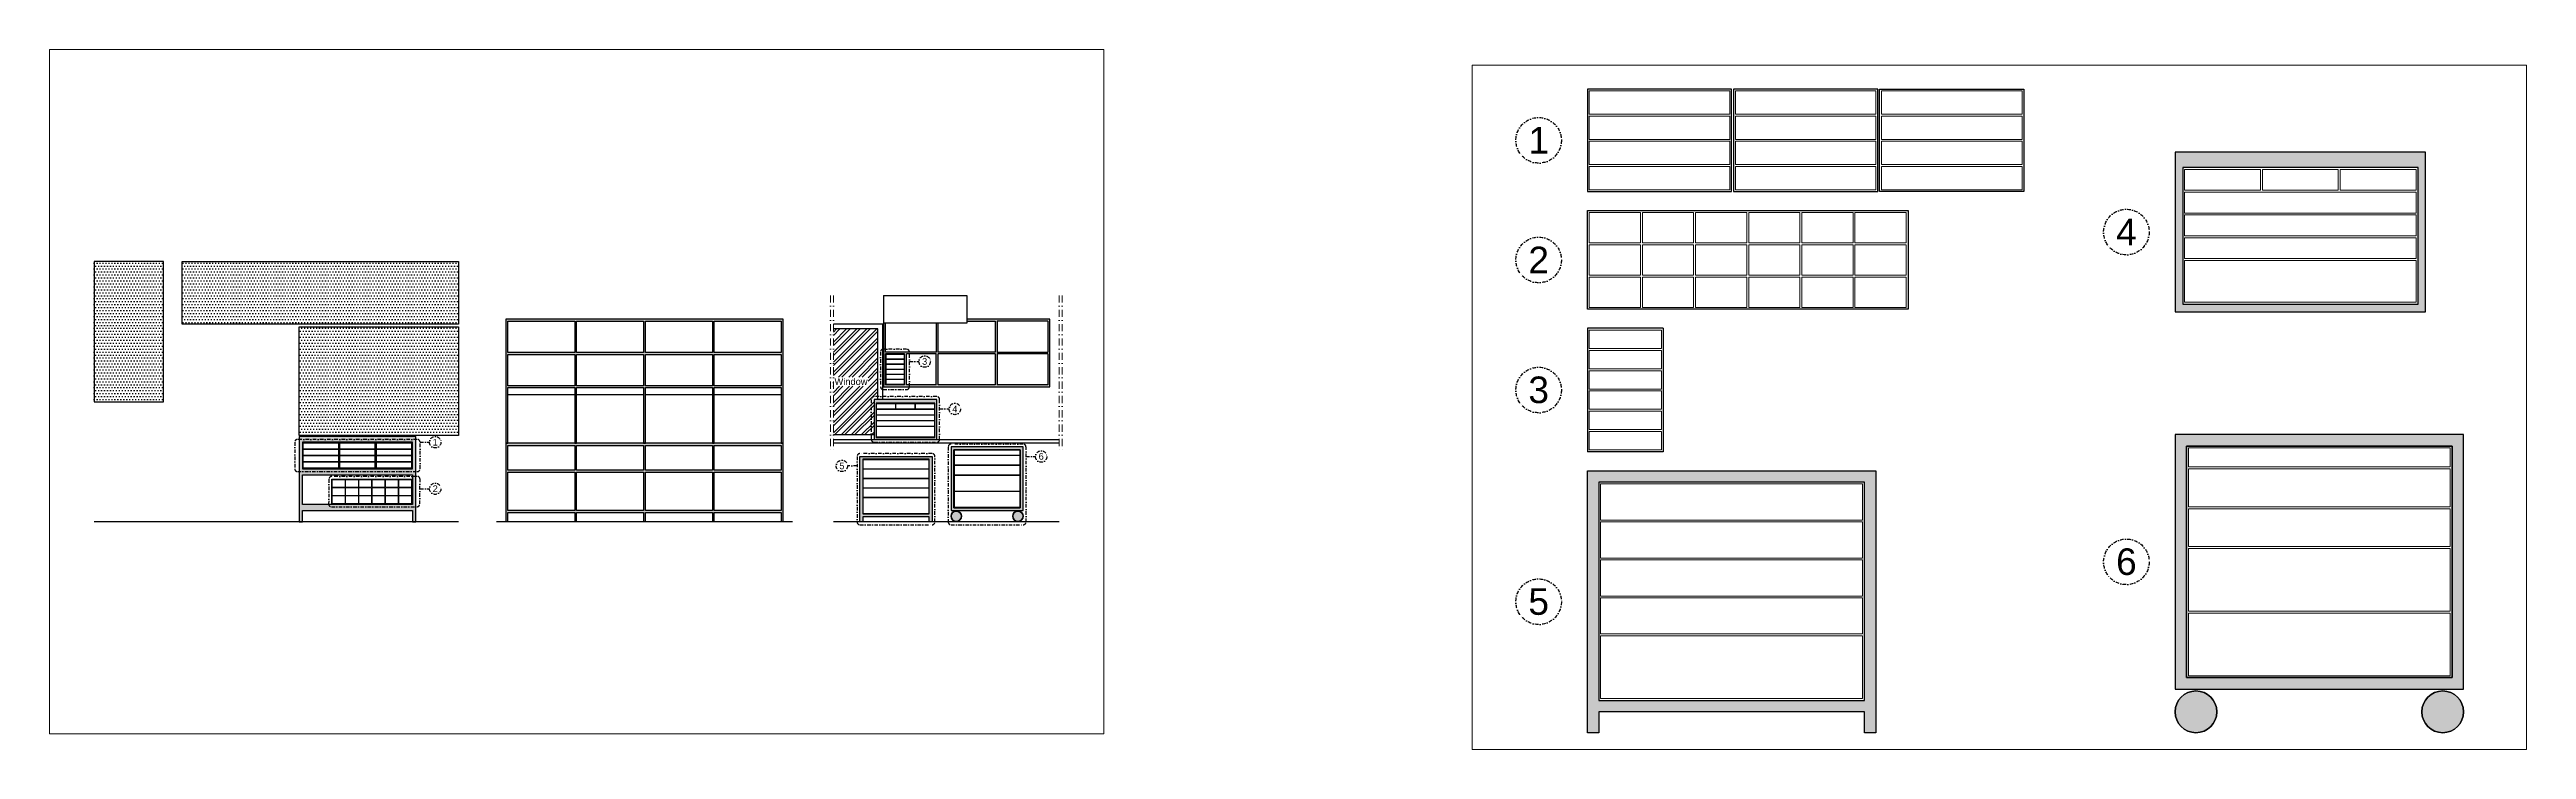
# Model space of a CAD drawing. Header units: inches. Extents: x -480 to 2130, y -322 to 416.
import ezdxf

# ---------------------------------------------------------------- set-up
doc = ezdxf.new("R2010")
doc.units = ezdxf.units.IN
doc.header["$LTSCALE"] = 1.5
doc.header["$MEASUREMENT"] = 0
doc.linetypes.add('DASHDOT', pattern=[1, 0.5, -0.25, 0, -0.25])
for name, color, linetype in [('v. annotations', 1, 'Continuous'), ('v. higher level', 252, 'Continuous'), ('v. lower level', 251, 'Continuous'), ('v. other', 253, 'Continuous')]:
    doc.layers.add(name, color=color, linetype=linetype)
doc.layers.add('v. invisible - tabloid', color=250, linetype='Continuous', lineweight=9, plot=False)
doc.layers.add('v. smaller compartments', color=150, linetype='Continuous', lineweight=9)
doc.styles.get("Standard").update_dxf_attribs({"font": 'Arial Regular.ttf'})

msp = doc.modelspace()

# ---------------------------------------------------------------- hatches: boundary and pattern name
at = {"layer": 'v. higher level'}
h = msp.add_hatch(color=256, dxfattribs=at)
h.dxf.hatch_style = 1
h.paths.add_polyline_path([(2023.9, 307.3), (1759.9, 307.3), (1759.9, 139.3), (2023.9, 139.3)])
h.paths.add_polyline_path([(2015.9, 291.3), (2015.9, 147.3), (1767.9, 147.3), (1767.9, 291.3)], flags=16)
h = msp.add_hatch(dxfattribs=at)
h.set_pattern_fill('DOTS', color=256, scale=50)
h.paths.add_polyline_path([(-359.9, 192.4), (-432.9, 192.4), (-432.9, 44.4), (-359.9, 44.4)])
h = msp.add_hatch(dxfattribs=at)
h.set_pattern_fill('DOTS', color=256, scale=50)
h.paths.add_polyline_path([(-339.9, 192.4), (-339.9, 126.4), (-48.9, 126.4), (-48.9, 192.4)])
h = msp.add_hatch(color=256, dxfattribs=at)
h.dxf.hatch_style = 1
h.paths.add_polyline_path([(148.1, 59.4), (218.6, 59.4), (218.6, 0.9), (220.6, 0.9), (220.6, 59.4), (291.1, 59.4), (291.1, 0.9), (293.1, 0.9), (293.1, 131.4), (1.1, 131.4), (1.1, 0.9), (3.1, 0.9), (3.1, 59.4), (73.6, 59.4), (73.6, 0.9), (75.6, 0.9), (75.6, 59.4), (146.1, 59.4), (146.1, 0.9), (148.1, 0.9)])
h.paths.add_polyline_path([(148.1, 94.4), (218.6, 94.4), (218.6, 61.4), (148.1, 61.4)], flags=16)
h.paths.add_polyline_path([(148.1, 96.4), (148.1, 129.4), (218.6, 129.4), (218.6, 96.4)], flags=16)
h.paths.add_polyline_path([(146.1, 94.4), (146.1, 61.4), (75.6, 61.4), (75.6, 94.4)], flags=16)
h.paths.add_polyline_path([(146.1, 96.4), (75.6, 96.4), (75.6, 129.4), (146.1, 129.4)], flags=16)
h.paths.add_polyline_path([(220.6, 94.4), (291.1, 94.4), (291.1, 61.4), (220.6, 61.4)], flags=16)
h.paths.add_polyline_path([(220.6, 96.4), (220.6, 129.4), (291.1, 129.4), (291.1, 96.4)], flags=16)
h.paths.add_polyline_path([(73.6, 94.4), (73.6, 61.4), (3.1, 61.4), (3.1, 94.4)], flags=16)
h.paths.add_polyline_path([(73.6, 96.4), (3.1, 96.4), (3.1, 129.4), (73.6, 129.4)], flags=16)
h = msp.add_hatch(color=256, dxfattribs=at)
h.dxf.hatch_style = 1
h.paths.add_polyline_path([(574.1, 131.4), (486.6, 131.4), (486.6, 129.4), (516.6, 129.4), (516.6, 96.9), (456.6, 96.9), (456.6, 127.4), (454.6, 127.4), (454.6, 96.9), (401.1, 96.9), (401.1, 127.4), (399.1, 127.4), (399.1, 60.4), (574.1, 60.4)])
h.paths.add_polyline_path([(456.6, 94.9), (516.6, 94.9), (516.6, 62.4), (456.6, 62.4)], flags=16)
h.paths.add_polyline_path([(454.6, 94.9), (454.6, 62.4), (423.1, 62.4), (423.1, 94.9)], flags=16)
h.paths.add_polyline_path([(421.1, 94.9), (421.1, 62.4), (401.1, 62.4), (401.1, 94.9)], flags=16)
h.paths.add_polyline_path([(518.6, 96.9), (518.6, 129.4), (572.1, 129.4), (572.1, 96.9)], flags=16)
h.paths.add_polyline_path([(518.6, 94.9), (572.1, 94.9), (572.1, 62.4), (518.6, 62.4)], flags=16)
h = msp.add_hatch(dxfattribs=at)
h.set_pattern_fill('DOTS', color=256, scale=50)
h.paths.add_polyline_path([(-216.9, 123.4), (-216.9, 8.9), (-48.9, 8.9), (-48.9, 123.4)])
h = msp.add_hatch(color=256, dxfattribs=at)
h.dxf.hatch_style = 1
h.paths.add_polyline_path([(455.1, 46.9), (389.1, 46.9), (389.1, 4.9), (455.1, 4.9)])
h.paths.add_polyline_path([(453.1, 42.9), (453.1, 6.9), (391.1, 6.9), (391.1, 42.9)], flags=16)
at = {"layer": 'v. lower level'}
h = msp.add_hatch(color=256, dxfattribs=at)
h.dxf.hatch_style = 1
h.paths.add_polyline_path([(-216.9, -82.1), (-213.4, -82.1), (-213.4, -70.1), (-97.4, -70.1), (-97.4, -82.1), (-93.9, -82.1), (-93.9, 7.9), (-216.9, 7.9)])
h.paths.add_polyline_path([(-97.4, -32.6), (-97.4, -63.6), (-213.4, -63.6), (-213.4, -32.6)], flags=16)
h.paths.add_polyline_path([(-213.4, -26.1), (-213.4, 1.9), (-97.4, 1.9), (-97.4, -26.1)], flags=16)
h.paths.add_polyline_path([(-212.9, -25.6), (-212.9, 1.4), (-174.9, 1.4), (-174.9, -25.6)], flags=0)
h.paths.add_polyline_path([(-212.4, -25.1), (-212.4, -19), (-175.4, -19), (-175.4, -25.1)], flags=0)
h.paths.add_polyline_path([(-212.4, -18.5), (-212.4, -12.3), (-175.4, -12.3), (-175.4, -18.5)], flags=0)
h.paths.add_polyline_path([(-182.4, -37.1), (-97.9, -37.1), (-97.9, -63.1), (-182.4, -63.1)], flags=0)
h.paths.add_polyline_path([(-181.9, -37.6), (-168.4, -37.6), (-168.4, -45.6), (-181.9, -45.6)], flags=0)
h.paths.add_polyline_path([(-212.4, -11.8), (-212.4, -5.7), (-175.4, -5.7), (-175.4, -11.8)], flags=0)
h.paths.add_polyline_path([(-181.9, -46.1), (-168.4, -46.1), (-168.4, -54.1), (-181.9, -54.1)], flags=0)
h.paths.add_polyline_path([(-174.4, -25.6), (-174.4, 1.4), (-136.4, 1.4), (-136.4, -25.6)], flags=0)
h.paths.add_polyline_path([(-173.9, -25.1), (-173.9, -19), (-136.9, -19), (-136.9, -25.1)], flags=0)
h.paths.add_polyline_path([(-173.9, -18.5), (-173.9, -12.3), (-136.9, -12.3), (-136.9, -18.5)], flags=0)
h.paths.add_polyline_path([(-212.4, -5.2), (-212.4, 0.9), (-175.4, 0.9), (-175.4, -5.2)], flags=0)
h.paths.add_polyline_path([(-181.9, -54.6), (-168.4, -54.6), (-168.4, -62.6), (-181.9, -62.6)], flags=0)
h.paths.add_polyline_path([(-173.9, -11.8), (-173.9, -5.7), (-136.9, -5.7), (-136.9, -11.8)], flags=0)
h.paths.add_polyline_path([(-167.9, -37.6), (-154.4, -37.6), (-154.4, -45.6), (-167.9, -45.6)], flags=0)
h.paths.add_polyline_path([(-167.9, -46.1), (-154.4, -46.1), (-154.4, -54.1), (-167.9, -54.1)], flags=0)
h.paths.add_polyline_path([(-173.9, -5.2), (-173.9, 0.9), (-136.9, 0.9), (-136.9, -5.2)], flags=0)
h.paths.add_polyline_path([(-167.9, -54.6), (-154.4, -54.6), (-154.4, -62.6), (-167.9, -62.6)], flags=0)
h.paths.add_polyline_path([(-153.9, -37.6), (-140.4, -37.6), (-140.4, -45.6), (-153.9, -45.6)], flags=0)
h.paths.add_polyline_path([(-153.9, -46.1), (-140.4, -46.1), (-140.4, -54.1), (-153.9, -54.1)], flags=0)
h.paths.add_polyline_path([(-153.9, -54.6), (-140.4, -54.6), (-140.4, -62.6), (-153.9, -62.6)], flags=0)
h.paths.add_polyline_path([(-139.9, -37.6), (-126.4, -37.6), (-126.4, -45.6), (-139.9, -45.6)], flags=0)
h.paths.add_polyline_path([(-139.9, -46.1), (-126.4, -46.1), (-126.4, -54.1), (-139.9, -54.1)], flags=0)
h.paths.add_polyline_path([(-135.9, -25.6), (-135.9, 1.4), (-97.9, 1.4), (-97.9, -25.6)], flags=0)
h.paths.add_polyline_path([(-135.4, -25.1), (-135.4, -19), (-98.4, -19), (-98.4, -25.1)], flags=0)
h.paths.add_polyline_path([(-139.9, -54.6), (-126.4, -54.6), (-126.4, -62.6), (-139.9, -62.6)], flags=0)
h.paths.add_polyline_path([(-135.4, -18.5), (-135.4, -12.3), (-98.4, -12.3), (-98.4, -18.5)], flags=0)
h.paths.add_polyline_path([(-135.4, -11.8), (-135.4, -5.7), (-98.4, -5.7), (-98.4, -11.8)], flags=0)
h.paths.add_polyline_path([(-135.4, -5.2), (-135.4, 0.9), (-98.4, 0.9), (-98.4, -5.2)], flags=0)
h.paths.add_polyline_path([(-125.9, -37.6), (-112.4, -37.6), (-112.4, -45.6), (-125.9, -45.6)], flags=0)
h.paths.add_polyline_path([(-125.9, -46.1), (-112.4, -46.1), (-112.4, -54.1), (-125.9, -54.1)], flags=0)
h.paths.add_polyline_path([(-125.9, -54.6), (-112.4, -54.6), (-112.4, -62.6), (-125.9, -62.6)], flags=0)
h.paths.add_polyline_path([(-111.9, -37.6), (-98.4, -37.6), (-98.4, -45.6), (-111.9, -45.6)], flags=0)
h.paths.add_polyline_path([(-111.9, -46.1), (-98.4, -46.1), (-98.4, -54.1), (-111.9, -54.1)], flags=0)
h.paths.add_polyline_path([(-111.9, -54.6), (-98.4, -54.6), (-98.4, -62.6), (-111.9, -62.6)], flags=0)
h = msp.add_hatch(color=256, dxfattribs=at)
h.dxf.hatch_style = 1
h.paths.add_polyline_path([(293.1, 0.9), (291.1, 0.9), (1.1, 0.9), (1.1, -82.1), (3.1, -82.1), (3.1, -72.1), (73.6, -72.1), (73.6, -82.1), (75.6, -82.1), (75.6, -72.1), (146.1, -72.1), (146.1, -82.1), (148.1, -82.1), (148.1, -72.1), (218.6, -72.1), (218.6, -82.1), (220.6, -82.1), (220.6, -72.1), (291.1, -72.1), (291.1, -82.1), (293.1, -82.1)])
h.paths.add_polyline_path([(146.1, -27.6), (75.6, -27.6), (75.6, -1.6), (146.1, -1.6)], flags=16)
h.paths.add_polyline_path([(148.1, -27.6), (148.1, -1.6), (218.6, -1.6), (218.6, -27.6)], flags=16)
h.paths.add_polyline_path([(146.1, -29.6), (146.1, -70.1), (75.6, -70.1), (75.6, -29.6)], flags=16)
h.paths.add_polyline_path([(148.1, -29.6), (218.6, -29.6), (218.6, -70.1), (148.1, -70.1)], flags=16)
h.paths.add_polyline_path([(73.6, -27.6), (3.1, -27.6), (3.1, -1.6), (73.6, -1.6)], flags=16)
h.paths.add_polyline_path([(73.6, -29.6), (73.6, -70.1), (3.1, -70.1), (3.1, -29.6)], flags=16)
h.paths.add_polyline_path([(220.6, -27.6), (220.6, -1.6), (291.1, -1.6), (291.1, -27.6)], flags=16)
h.paths.add_polyline_path([(220.6, -29.6), (291.1, -29.6), (291.1, -70.1), (220.6, -70.1)], flags=16)
h = msp.add_hatch(color=256, dxfattribs=at)
h.dxf.hatch_style = 1
h.paths.add_polyline_path([(2063.9, -258.1), (2063.9, 9.9), (1759.9, 9.9), (1759.9, -258.1)])
h.paths.add_polyline_path([(1771.9, -246.1), (1771.9, -2.1), (2051.9, -2.1), (2051.9, -246.1)], flags=16)
h.paths.add_polyline_path([(2019.9, -282.1, 1), (2063.9, -282.1, 1)])
h.paths.add_polyline_path([(1759.9, -282.1, 1), (1803.9, -282.1, 1)])
h = msp.add_hatch(color=256, dxfattribs=at)
h.dxf.hatch_style = 1
h.paths.add_polyline_path([(450.1, -13.1), (374.1, -13.1), (374.1, -82.1), (377.1, -82.1), (377.1, -76.6), (447.1, -76.6), (447.1, -82.1), (450.1, -82.1)])
h.paths.add_polyline_path([(377.1, -73.6), (377.1, -16.1), (447.1, -16.1), (447.1, -73.6)], flags=16)
h = msp.add_hatch(color=256, dxfattribs=at)
h.dxf.hatch_style = 1
h.paths.add_polyline_path([(546.1, -3.1), (470.1, -3.1), (470.1, -70.1), (546.1, -70.1)])
h.paths.add_polyline_path([(473.1, -67.1), (473.1, -6.1), (543.1, -6.1), (543.1, -67.1)], flags=16)
h.paths.add_polyline_path([(535.1, -76.1, 1), (546.1, -76.1, 1)])
h.paths.add_polyline_path([(470.1, -76.1, 1), (481.1, -76.1, 1)])
h = msp.add_hatch(color=256, dxfattribs=at)
h.dxf.hatch_style = 1
h.paths.add_polyline_path([(1444.6, -28.1), (1140.6, -28.1), (1140.6, -304.1), (1152.6, -304.1), (1152.6, -282.1), (1432.6, -282.1), (1432.6, -304.1), (1444.6, -304.1)])
h.paths.add_polyline_path([(1152.6, -270.1), (1152.6, -40.1), (1432.6, -40.1), (1432.6, -270.1)], flags=16)
at = {"layer": 'v. other', "lineweight": 13}
h = msp.add_hatch(dxfattribs=at)
h.set_pattern_fill('ANSI32', color=256, scale=20)
h.set_pattern_definition([(45, (-120.3795, -200), (-5.3033, 5.3033), []), (45, (-116.844, -200), (-5.3033, 5.3033), [])])
h.paths.add_polyline_path([(393.1, 121.4), (346.1, 121.4), (346.1, 9.9), (389.1, 9.9), (389.1, 46.9), (393.1, 46.9)])
h.paths.add_polyline_path([(345.4, 60.9), (382.8, 60.9), (382.8, 70.5), (345.4, 70.5)])

# ---------------------------------------------------------------- linework, layer by layer
for p, q in [((-48.9, -82.1), (-432.9, -82.1)), ((303.1, -82.1), (-8.9, -82.1)), ((584.1, -82.1), (346.1, -82.1))]:
    msp.add_line(p, q)
at = {"layer": 'v. annotations', "linetype": 'DASHDOT', "lineweight": 30, "ltscale": 5}
for p, q in [((426.3, 86.9), (436.3, 86.9)), ((458.1, 36.9), (468.1, 36.9)), ((-89.4, 1.9), (-79.4, 1.9)), ((371.1, -23.1), (361.1, -23.1)), ((549.1, -13.1), (559.1, -13.1)), ((-89.4, -47.1), (-79.4, -47.1))]:
    msp.add_line(p, q, dxfattribs=at)
for points in [[(398.8, 57.4), (423.3, 57.4, 0.414214), (426.3, 60.4), (426.3, 96.9, 0.414214), (423.3, 99.9), (398.8, 99.9, 0.414214), (395.8, 96.9), (395.8, 60.4, 0.414214)], [(389.1, 1.9), (455.1, 1.9, 0.414214), (458.1, 4.9), (458.1, 46.9, 0.414214), (455.1, 49.9), (389.1, 49.9, 0.414214), (386.1, 46.9), (386.1, 4.9, 0.414214)], [(-218.4, -29.1), (-92.4, -29.1, 0.414214), (-89.4, -26.1), (-89.4, 1.9, 0.414214), (-92.4, 4.9), (-218.4, 4.9, 0.414214), (-221.4, 1.9), (-221.4, -26.1, 0.414214)], [(374.1, -85.1), (450.1, -85.1, 0.414214), (453.1, -82.1), (453.1, -13.1, 0.414214), (450.1, -10.1), (374.1, -10.1, 0.414214), (371.1, -13.1), (371.1, -82.1, 0.414214)], [(470.1, -85.1), (546.1, -85.1, 0.414214), (549.1, -82.1), (549.1, -3.1, 0.414214), (546.1, -0.1), (470.1, -0.1, 0.414214), (467.1, -3.1), (467.1, -82.1, 0.414214)], [(-182.7, -66.1), (-92.7, -66.1, 0.414214), (-89.7, -63.1), (-89.4, -37.1, 0.414214), (-92.4, -34.1), (-182.4, -34.1, 0.414214), (-185.4, -37.1), (-185.7, -63.1, 0.414214)]]:
    msp.add_lwpolyline(points, format="xyb", close=True, dxfattribs=at)
for centre, radius in [((1089.3, 319.9), 24), ((1708.6, 223.3), 24), ((1089.3, 193.9), 24), ((442.3, 86.9), 6), ((1089.3, 56.9), 24), ((474.1, 36.9), 6), ((-73.4, 1.9), 6), ((355.1, -23.1), 6), ((565.1, -13.1), 6), ((-73.4, -47.1), 6), ((1708.6, -124.1), 24), ((1089.3, -166.1), 24)]:
    msp.add_circle(centre, radius, dxfattribs=at)
at = {"layer": 'v. higher level'}
msp.add_line((399.1, 156.4), (399.1, 60.4), dxfattribs=at)
for points in [[(1759.9, 139.3), (2023.9, 139.3), (2023.9, 307.3), (1759.9, 307.3)], [(1767.9, 147.3), (2015.9, 147.3), (2015.9, 291.3), (1767.9, 291.3)], [(-432.9, 44.4), (-359.9, 44.4), (-359.9, 192.4), (-432.9, 192.4)], [(-48.9, 126.4), (-339.9, 126.4), (-339.9, 192.4), (-48.9, 192.4)], [(73.6, 59.4), (73.6, 0.9), (75.6, 0.9), (75.6, 59.4), (146.1, 59.4), (146.1, 0.9), (148.1, 0.9), (148.1, 59.4), (218.6, 59.4), (218.6, 0.9), (220.6, 0.9), (220.6, 59.4), (291.1, 59.4), (291.1, 0.9), (293.1, 0.9), (293.1, 131.4), (1.1, 131.4), (1.1, 0.9), (3.1, 0.9), (3.1, 59.4)], [(-48.9, 8.9), (-216.9, 8.9), (-216.9, 123.4), (-48.9, 123.4)], [(3.1, 96.4), (3.1, 129.4), (73.6, 129.4), (73.6, 96.4)], [(146.1, 96.4), (75.6, 96.4), (75.6, 129.4), (146.1, 129.4)], [(148.1, 96.4), (148.1, 129.4), (218.6, 129.4), (218.6, 96.4)], [(291.1, 129.4), (291.1, 96.4), (220.6, 96.4), (220.6, 129.4)], [(3.1, 61.4), (3.1, 94.4), (73.6, 94.4), (73.6, 61.4)], [(75.6, 61.4), (75.6, 94.4), (146.1, 94.4), (146.1, 61.4)], [(218.6, 94.4), (218.6, 61.4), (148.1, 61.4), (148.1, 94.4)], [(220.6, 61.4), (220.6, 94.4), (291.1, 94.4), (291.1, 61.4)], [(389.1, 4.9), (455.1, 4.9), (455.1, 46.9), (389.1, 46.9)], [(391.1, 6.9), (453.1, 6.9), (453.1, 42.9), (391.1, 42.9)]]:
    msp.add_lwpolyline(points, close=True, dxfattribs=at)
for points in [[(399.1, 156.4), (486.6, 156.4), (486.6, 127.4), (399.1, 127.4)], [(399.1, 60.4), (574.1, 60.4), (574.1, 131.4), (486.6, 131.4)], [(454.6, 127.4), (454.6, 96.9), (401.1, 96.9), (401.1, 127.4)], [(486.6, 129.4), (516.6, 129.4), (516.6, 96.9), (456.6, 96.9), (456.6, 127.4)], [(572.1, 129.4), (518.6, 129.4), (518.6, 96.9), (572.1, 96.9)], [(572.1, 129.4), (572.1, 96.9)], [(1220.6, 121.9), (1140.6, 121.9), (1140.6, -8.1)], [(1220.6, 121.9), (1220.6, -8.1), (1140.6, -8.1)], [(421.1, 62.4), (421.1, 94.9), (401.1, 94.9)], [(421.1, 62.4), (401.1, 62.4), (401.1, 94.9)], [(454.6, 62.4), (454.6, 94.9), (423.1, 94.9)], [(454.6, 62.4), (423.1, 62.4), (423.1, 94.9)], [(516.6, 94.9), (456.6, 94.9)], [(516.6, 94.9), (516.6, 62.4), (456.6, 62.4), (456.6, 94.9)], [(572.1, 94.9), (518.6, 94.9), (518.6, 62.4)], [(572.1, 94.9), (572.1, 62.4), (518.6, 62.4)]]:
    msp.add_lwpolyline(points, dxfattribs=at)
at = {"layer": 'v. invisible - tabloid'}
for points in [[(-479.8, -305.2), (631, -305.2), (631, 415.5), (-479.8, 415.5)], [(1019.4, -321.7), (2130.1, -321.7), (2130.1, 399), (1019.4, 399)]]:
    msp.add_lwpolyline(points, close=True, dxfattribs=at)
at = {"layer": 'v. lower level'}
for points in [[(1140.6, 265.9), (1292.6, 265.9), (1292.6, 373.9), (1140.6, 373.9)], [(1446.6, 373.9), (1294.6, 373.9), (1294.6, 265.9), (1446.6, 265.9)], [(1600.6, 265.9), (1448.6, 265.9), (1448.6, 373.9), (1600.6, 373.9)], [(1478.6, 141.9), (1140.6, 141.9), (1140.6, 245.9), (1478.6, 245.9)], [(-213.4, -26.1), (-97.4, -26.1), (-97.4, 1.9), (-213.4, 1.9)], [(-212.9, -25.6), (-174.9, -25.6), (-174.9, 1.4), (-212.9, 1.4)], [(-136.4, 1.4), (-174.4, 1.4), (-174.4, -25.6), (-136.4, -25.6)], [(-97.9, -25.6), (-135.9, -25.6), (-135.9, 1.4), (-97.9, 1.4)], [(2063.9, 9.9), (1759.9, 9.9), (1759.9, -258.1), (2063.9, -258.1)], [(73.6, -1.6), (73.6, -27.6), (3.1, -27.6), (3.1, -1.6)], [(146.1, -1.6), (146.1, -27.6), (75.6, -27.6), (75.6, -1.6)], [(218.6, -1.6), (218.6, -27.6), (148.1, -27.6), (148.1, -1.6)], [(291.1, -1.6), (291.1, -27.6), (220.6, -27.6), (220.6, -1.6)], [(377.1, -82.1), (374.1, -82.1), (374.1, -13.1), (450.1, -13.1), (450.1, -82.1), (447.1, -82.1), (447.1, -76.6), (377.1, -76.6)], [(377.1, -73.6), (447.1, -73.6), (447.1, -16.1), (377.1, -16.1)], [(546.1, -3.1), (470.1, -3.1), (470.1, -70.1), (546.1, -70.1)], [(473.1, -67.1), (543.1, -67.1), (543.1, -6.1), (473.1, -6.1)], [(473.1, -67.1), (473.1, -6.1), (543.1, -6.1), (543.1, -67.1)], [(1771.9, -246.1), (2051.9, -246.1), (2051.9, -2.1), (1771.9, -2.1)], [(1771.9, -246.1), (1771.9, -2.1), (2051.9, -2.1), (2051.9, -246.1)], [(-97.4, -63.6), (-213.4, -63.6), (-213.4, -32.6), (-97.4, -32.6)], [(-97.9, -63.1), (-182.4, -63.1), (-182.4, -37.1), (-97.9, -37.1)], [(3.1, -70.1), (3.1, -29.6), (73.6, -29.6), (73.6, -70.1)], [(146.1, -70.1), (75.6, -70.1), (75.6, -29.6), (146.1, -29.6)], [(148.1, -29.6), (218.6, -29.6), (218.6, -70.1), (148.1, -70.1)], [(291.1, -70.1), (220.6, -70.1), (220.6, -29.6), (291.1, -29.6)], [(1152.6, -304.1), (1140.6, -304.1), (1140.6, -28.1), (1444.6, -28.1), (1444.6, -304.1), (1432.6, -304.1), (1432.6, -282.1), (1152.6, -282.1)], [(1152.6, -270.1), (1432.6, -270.1), (1432.6, -40.1), (1152.6, -40.1)]]:
    msp.add_lwpolyline(points, close=True, dxfattribs=at)
for points in [[(-93.9, -82.1), (-93.9, 7.9), (-216.9, 7.9), (-216.9, -82.1), (-213.4, -82.1), (-213.4, -70.1), (-97.4, -70.1), (-97.4, -82.1), (-93.9, -82.1)], [(293.1, -82.1), (293.1, 0.9), (1.1, 0.9), (1.1, -82.1)], [(3.1, -82.1), (3.1, -72.1), (73.6, -72.1), (73.6, -82.1)], [(75.6, -82.1), (75.6, -72.1), (146.1, -72.1), (146.1, -82.1)], [(148.1, -82.1), (148.1, -72.1), (218.6, -72.1), (218.6, -82.1)], [(220.6, -82.1), (220.6, -72.1), (291.1, -72.1), (291.1, -82.1)], [(3.1, -82.1), (1.1, -82.1)], [(75.6, -82.1), (73.6, -82.1)], [(148.1, -82.1), (146.1, -82.1)], [(220.6, -82.1), (218.6, -82.1)], [(293.1, -82.1), (291.1, -82.1)]]:
    msp.add_lwpolyline(points, dxfattribs=at)
for points in [[(470.1, -76.1, 1), (481.1, -76.1, 1)], [(535.1, -76.1, 1), (546.1, -76.1, 1)], [(1759.9, -282.1, 1), (1803.9, -282.1, 1)], [(2019.9, -282.1, 1), (2063.9, -282.1, 1)]]:
    msp.add_lwpolyline(points, format="xyb", close=True, dxfattribs=at)
for centre, radius in [((475.6, -76.1), 5.5), ((540.6, -76.1), 5.5), ((1781.9, -282.1), 22), ((2041.9, -282.1), 22)]:
    msp.add_circle(centre, radius, dxfattribs=at)
at = {"layer": 'v. other'}
for p, q in [((73.6, 51.9), (3.1, 51.9)), ((146.1, 51.9), (75.6, 51.9)), ((218.6, 51.9), (148.1, 51.9)), ((291.1, 51.9), (220.6, 51.9))]:
    msp.add_line(p, q, dxfattribs=at)
for points in [[(398.1, 46.9), (398.1, 126.4), (346.1, 126.4)], [(393.1, 46.9), (393.1, 121.4), (346.1, 121.4)], [(346.1, 9.9), (389.1, 9.9)], [(346.1, 4.9), (584.1, 4.9)], [(584.1, 0.9), (346.1, 0.9)]]:
    msp.add_lwpolyline(points, dxfattribs=at)
at = {"layer": 'v. smaller compartments', "linetype": 'DASHDOT', "ltscale": 10}
for p, q in [((343.1, 156.4), (343.1, -9.1)), ((346.1, 156.4), (346.1, -9.1)), ((584.1, 156.4), (584.1, -9.1)), ((587.1, 156.4), (587.1, -9.1))]:
    msp.add_line(p, q, dxfattribs=at)
at = {"layer": 'v. smaller compartments'}
for points in [[(1290.6, 347.4), (1142.6, 347.4), (1142.6, 371.9), (1290.6, 371.9)], [(1444.6, 347.4), (1296.6, 347.4), (1296.6, 371.9), (1444.6, 371.9)], [(1598.6, 347.4), (1450.6, 347.4), (1450.6, 371.9), (1598.6, 371.9)], [(1142.6, 345.4), (1290.6, 345.4), (1290.6, 320.9), (1142.6, 320.9)], [(1296.6, 345.4), (1444.6, 345.4), (1444.6, 320.9), (1296.6, 320.9)], [(1450.6, 345.4), (1598.6, 345.4), (1598.6, 320.9), (1450.6, 320.9)], [(1290.6, 318.9), (1142.6, 318.9), (1142.6, 294.4), (1290.6, 294.4)], [(1444.6, 318.9), (1296.6, 318.9), (1296.6, 294.4), (1444.6, 294.4)], [(1598.6, 318.9), (1450.6, 318.9), (1450.6, 294.4), (1598.6, 294.4)], [(1142.6, 292.4), (1290.6, 292.4), (1290.6, 267.9), (1142.6, 267.9)], [(1296.6, 292.4), (1444.6, 292.4), (1444.6, 267.9), (1296.6, 267.9)], [(1450.6, 292.4), (1598.6, 292.4), (1598.6, 267.9), (1450.6, 267.9)], [(1849.9, 267.3), (1769.9, 267.3), (1769.9, 289.3), (1849.9, 289.3)], [(1931.9, 267.3), (1851.9, 267.3), (1851.9, 289.3), (1931.9, 289.3)], [(1933.9, 267.3), (2013.9, 267.3), (2013.9, 289.3), (1933.9, 289.3)], [(2013.9, 243.3), (1769.9, 243.3), (1769.9, 265.3), (2013.9, 265.3)], [(1142.6, 243.9), (1196.6, 243.9), (1196.6, 211.9), (1142.6, 211.9)], [(1198.6, 243.9), (1252.6, 243.9), (1252.6, 211.9), (1198.6, 211.9)], [(1254.6, 243.9), (1308.6, 243.9), (1308.6, 211.9), (1254.6, 211.9)], [(1310.6, 243.9), (1364.6, 243.9), (1364.6, 211.9), (1310.6, 211.9)], [(1366.6, 243.9), (1420.6, 243.9), (1420.6, 211.9), (1366.6, 211.9)], [(1422.6, 243.9), (1476.6, 243.9), (1476.6, 211.9), (1422.6, 211.9)], [(2013.9, 219.3), (1769.9, 219.3), (1769.9, 241.3), (2013.9, 241.3)], [(1142.6, 209.9), (1196.6, 209.9), (1196.6, 177.9), (1142.6, 177.9)], [(1198.6, 209.9), (1252.6, 209.9), (1252.6, 177.9), (1198.6, 177.9)], [(1254.6, 209.9), (1308.6, 209.9), (1308.6, 177.9), (1254.6, 177.9)], [(1310.6, 209.9), (1364.6, 209.9), (1364.6, 177.9), (1310.6, 177.9)], [(1366.6, 209.9), (1420.6, 209.9), (1420.6, 177.9), (1366.6, 177.9)], [(1422.6, 209.9), (1476.6, 209.9), (1476.6, 177.9), (1422.6, 177.9)], [(2013.9, 195.3), (1769.9, 195.3), (1769.9, 217.3), (2013.9, 217.3)], [(2013.9, 149.3), (1769.9, 149.3), (1769.9, 193.3), (2013.9, 193.3)], [(1142.6, 175.9), (1196.6, 175.9), (1196.6, 143.9), (1142.6, 143.9)], [(1198.6, 175.9), (1252.6, 175.9), (1252.6, 143.9), (1198.6, 143.9)], [(1254.6, 175.9), (1308.6, 175.9), (1308.6, 143.9), (1254.6, 143.9)], [(1310.6, 175.9), (1364.6, 175.9), (1364.6, 143.9), (1310.6, 143.9)], [(1366.6, 175.9), (1420.6, 175.9), (1420.6, 143.9), (1366.6, 143.9)], [(1422.6, 175.9), (1476.6, 175.9), (1476.6, 143.9), (1422.6, 143.9)], [(1218.6, 100.6), (1142.6, 100.6), (1142.6, 119.9), (1218.6, 119.9)], [(420.6, 89.6), (401.6, 89.6), (401.6, 94.4), (420.6, 94.4)], [(420.6, 89.1), (401.6, 89.1), (401.6, 84.3), (420.6, 84.3)], [(401.6, 83.8), (420.6, 83.8), (420.6, 78.9), (401.6, 78.9)], [(420.6, 78.4), (401.6, 78.4), (401.6, 73.6), (420.6, 73.6)], [(1218.6, 98.6), (1142.6, 98.6), (1142.6, 79.2), (1218.6, 79.2)], [(401.6, 73.1), (420.6, 73.1), (420.6, 68.3), (401.6, 68.3)], [(420.6, 67.8), (401.6, 67.8), (401.6, 62.9), (420.6, 62.9)], [(1142.6, 77.2), (1218.6, 77.2), (1218.6, 57.9), (1142.6, 57.9)], [(1218.6, 55.9), (1142.6, 55.9), (1142.6, 36.6), (1218.6, 36.6)], [(411.6, 36.9), (391.6, 36.9), (391.6, 42.4), (411.6, 42.4)], [(452.6, 30.9), (391.6, 30.9), (391.6, 36.4), (452.6, 36.4)], [(452.6, 24.9), (391.6, 24.9), (391.6, 30.4), (452.6, 30.4)], [(432.1, 36.9), (412.1, 36.9), (412.1, 42.4), (432.1, 42.4)], [(432.6, 36.9), (452.6, 36.9), (452.6, 42.4), (432.6, 42.4)], [(1142.6, 34.6), (1218.6, 34.6), (1218.6, 15.2), (1142.6, 15.2)], [(-175.4, -5.2), (-212.4, -5.2), (-212.4, 0.9), (-175.4, 0.9)], [(-136.9, -5.2), (-173.9, -5.2), (-173.9, 0.9), (-136.9, 0.9)], [(-98.4, -5.2), (-135.4, -5.2), (-135.4, 0.9), (-98.4, 0.9)], [(452.6, 18.9), (391.6, 18.9), (391.6, 24.4), (452.6, 24.4)], [(452.6, 7.4), (391.6, 7.4), (391.6, 18.4), (452.6, 18.4)], [(1218.6, 13.2), (1142.6, 13.2), (1142.6, -6.1), (1218.6, -6.1)], [(-212.4, -5.7), (-175.4, -5.7), (-175.4, -11.8), (-212.4, -11.8)], [(-175.4, -12.3), (-212.4, -12.3), (-212.4, -18.5), (-175.4, -18.5)], [(-212.4, -19), (-175.4, -19), (-175.4, -25.1), (-212.4, -25.1)], [(-173.9, -5.7), (-136.9, -5.7), (-136.9, -11.8), (-173.9, -11.8)], [(-136.9, -12.3), (-173.9, -12.3), (-173.9, -18.5), (-136.9, -18.5)], [(-173.9, -19), (-136.9, -19), (-136.9, -25.1), (-173.9, -25.1)], [(-135.4, -5.7), (-98.4, -5.7), (-98.4, -11.8), (-135.4, -11.8)], [(-98.4, -12.3), (-135.4, -12.3), (-135.4, -18.5), (-98.4, -18.5)], [(-135.4, -19), (-98.4, -19), (-98.4, -25.1), (-135.4, -25.1)], [(377.6, -26.1), (446.6, -26.1), (446.6, -16.6), (377.6, -16.6)], [(542.6, -11.6), (473.6, -11.6), (473.6, -6.6), (542.6, -6.6)], [(542.6, -22.1), (473.6, -22.1), (473.6, -12.1), (542.6, -12.1)], [(542.6, -32.6), (473.6, -32.6), (473.6, -22.6), (542.6, -22.6)], [(2049.9, -24.1), (1773.9, -24.1), (1773.9, -4.1), (2049.9, -4.1)], [(-181.9, -37.6), (-168.4, -37.6), (-168.4, -45.6), (-181.9, -45.6)], [(-181.9, -46.1), (-168.4, -46.1), (-168.4, -54.1), (-181.9, -54.1)], [(-167.9, -37.6), (-154.4, -37.6), (-154.4, -45.6), (-167.9, -45.6)], [(-167.9, -46.1), (-154.4, -46.1), (-154.4, -54.1), (-167.9, -54.1)], [(-153.9, -37.6), (-140.4, -37.6), (-140.4, -45.6), (-153.9, -45.6)], [(-153.9, -46.1), (-140.4, -46.1), (-140.4, -54.1), (-153.9, -54.1)], [(-139.9, -37.6), (-126.4, -37.6), (-126.4, -45.6), (-139.9, -45.6)], [(-139.9, -46.1), (-126.4, -46.1), (-126.4, -54.1), (-139.9, -54.1)], [(-125.9, -37.6), (-112.4, -37.6), (-112.4, -45.6), (-125.9, -45.6)], [(-125.9, -46.1), (-112.4, -46.1), (-112.4, -54.1), (-125.9, -54.1)], [(-111.9, -37.6), (-98.4, -37.6), (-98.4, -45.6), (-111.9, -45.6)], [(-111.9, -46.1), (-98.4, -46.1), (-98.4, -54.1), (-111.9, -54.1)], [(377.6, -36.1), (446.6, -36.1), (446.6, -26.6), (377.6, -26.6)], [(377.6, -46.1), (446.6, -46.1), (446.6, -36.6), (377.6, -36.6)], [(377.6, -56.1), (446.6, -56.1), (446.6, -46.6), (377.6, -46.6)], [(542.6, -49.6), (473.6, -49.6), (473.6, -33.1), (542.6, -33.1)], [(542.6, -66.6), (473.6, -66.6), (473.6, -50.1), (542.6, -50.1)], [(1154.6, -80.1), (1430.6, -80.1), (1430.6, -42.1), (1154.6, -42.1)], [(2049.9, -66.1), (1773.9, -66.1), (1773.9, -26.1), (2049.9, -26.1)], [(-181.9, -54.6), (-168.4, -54.6), (-168.4, -62.6), (-181.9, -62.6)], [(-167.9, -54.6), (-154.4, -54.6), (-154.4, -62.6), (-167.9, -62.6)], [(-153.9, -54.6), (-140.4, -54.6), (-140.4, -62.6), (-153.9, -62.6)], [(-139.9, -54.6), (-126.4, -54.6), (-126.4, -62.6), (-139.9, -62.6)], [(-125.9, -54.6), (-112.4, -54.6), (-112.4, -62.6), (-125.9, -62.6)], [(-111.9, -54.6), (-98.4, -54.6), (-98.4, -62.6), (-111.9, -62.6)], [(377.6, -73.1), (446.6, -73.1), (446.6, -56.6), (377.6, -56.6)], [(2049.9, -108.1), (1773.9, -108.1), (1773.9, -68.1), (2049.9, -68.1)], [(1154.6, -120.1), (1430.6, -120.1), (1430.6, -82.1), (1154.6, -82.1)], [(1154.6, -160.1), (1430.6, -160.1), (1430.6, -122.1), (1154.6, -122.1)], [(2049.9, -176.1), (1773.9, -176.1), (1773.9, -110.1), (2049.9, -110.1)], [(1154.6, -200.1), (1430.6, -200.1), (1430.6, -162.1), (1154.6, -162.1)], [(2049.9, -244.1), (1773.9, -244.1), (1773.9, -178.1), (2049.9, -178.1)], [(1154.6, -268.1), (1430.6, -268.1), (1430.6, -202.1), (1154.6, -202.1)]]:
    msp.add_lwpolyline(points, close=True, dxfattribs=at)

# ---------------------------------------------------------------- texts
at = {"layer": 'v. annotations', "attachment_point": 5}
for s, insert, char_height in [('1', (1089.3, 319.9), 28), ('4', (1708.6, 223.3), 28), ('2', (1089.3, 193.9), 28), ('3', (442.3, 86.9), 7), ('3', (1089.3, 56.9), 28), ('4', (474.1, 36.9), 7), ('1', (-73.4, 1.9), 7), ('5', (355.1, -23.1), 7), ('6', (565.1, -13.1), 7), ('2', (-73.4, -47.1), 7), ('6', (1708.6, -124.1), 28), ('5', (1089.3, -166.1), 28)]:
    msp.add_mtext_dynamic_manual_height_columns(s, width=7.288, gutter_width=1, heights=[0], dxfattribs=dict(at, insert=insert, char_height=char_height))
at = {"layer": 'v. other', "insert": (364.7, 65.7), "char_height": 7, "attachment_point": 5}
msp.add_mtext_dynamic_manual_height_columns('Window', width=45.763, gutter_width=1, heights=[0], dxfattribs=at)

doc.saveas('drawing.dxf')
